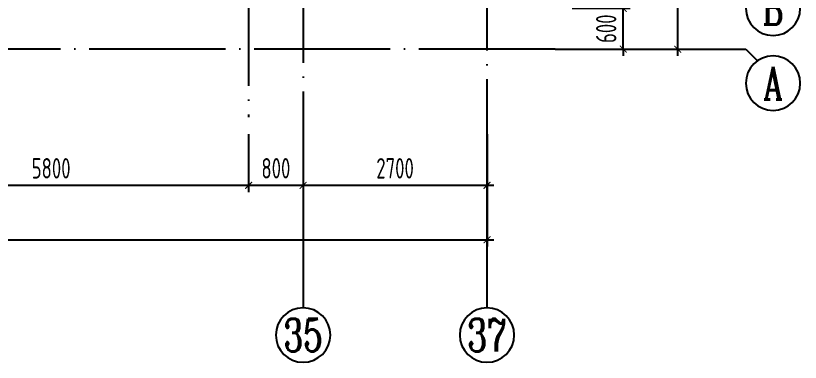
# Model space of a CAD drawing. Extents: x -812054 to 22247, y -644080 to 1003627.
# Drawn here: x -437176 to -425656, y -154781 to -149689 of the extents above; entities that cross this region are included whole.
import ezdxf
from ezdxf.enums import TextEntityAlignment as Align

# ---------------------------------------------------------------- set-up
doc = ezdxf.new("R2010")
doc.units = 0
doc.header["$LTSCALE"] = 1000
doc.linetypes.add('DOTE', pattern=[2.42, 2, -0.2, 0.02, -0.2])
doc.layers.get('0').update_dxf_attribs({"linetype": 'CONTINUOUS'})
doc.layers.get('DEFPOINTS').update_dxf_attribs({"linetype": 'CONTINUOUS'})
for name, color, linetype in [('A-AXIS', 1, 'CONTINUOUS'), ('A-DOTE', 10, 'DOTE'), ('AXIS_NUM', 7, 'CONTINUOUS'), ('S-Y一般标注', 3, 'CONTINUOUS')]:
    doc.layers.add(name, color=color, linetype=linetype)
doc.styles.add('TSSD_Axis', font='complex.shx', dxfattribs={"width": 0.7, "bigfont": 'hztxt.shx'})
doc.styles.add('TSSD_DIMENSION', font='Tssdeng.shx', dxfattribs={"width": 0.7, "bigfont": 'tssdchn.shx'})
doc.dimstyles.new('TSSD_100_100', dxfattribs={"dimtxt": 300, "dimasz": 100, "dimexe": 100, "dimexo": 250, "dimgap": 100, "dimtad": 1, "dimdec": 0, "dimzin": 0, "dimdsep": 46, "dimtxsty": 'TSSD_DIMENSION', "dimblk": 'ARCHTICK', "dimcen": 0, "dimdle": 100, "dimclrt": 7, "dimadec": 0, "dimazin": 0, "dimtfac": 1, "dimtdec": 0, "dimtix": 1, "dimtmove": 2, "dimatfit": 3, "dimldrblk": 'ARCHTICK', "dimfxl": 1, "dimtolj": 1, "dimtzin": 0, "dimarcsym": 0})

# ---------------------------------------------------------------- blocks, each defined once
blk = doc.blocks.new('_ArchTick')
at = {"color": 0, "linetype": 'ByBlock', "const_width": 0.15}
blk.add_lwpolyline([(-0.5, -0.5), (0.5, 0.5)], dxfattribs=at)
blk = doc.blocks.new('*D387')
at = {"layer": 'DEFPOINTS', "color": 0, "transparency": 16777216}
for p in [(248839, 64104), (254639, 64104), (254639, 63104)]:
    blk.add_point(p, dxfattribs=at)
at = {"layer": 'S-Y一般标注', "color": 0, "lineweight": -2, "transparency": 16777216}
for p, q in [((248839, 63854), (248839, 63004)), ((254639, 63854), (254639, 63004)), ((248739, 63104), (254739, 63104))]:
    blk.add_line(p, q, dxfattribs=at)
at = {"layer": 'S-Y一般标注', "color": 0, "lineweight": -2, "transparency": 16777216, "xscale": 100, "yscale": 100, "zscale": 100, "rotation": 180}
blk.add_blockref('_ArchTick', (248839, 63104), dxfattribs=at)
at = {"layer": 'S-Y一般标注', "color": 0, "lineweight": -2, "transparency": 16777216, "xscale": 100, "yscale": 100, "zscale": 100}
blk.add_blockref('_ArchTick', (254639, 63104), dxfattribs=at)
at = {"layer": 'S-Y一般标注', "color": 7, "transparency": 16777216, "insert": (251739, 63354), "char_height": 300, "attachment_point": 5, "style": 'TSSD_DIMENSION'}
blk.add_mtext('\\A1;5800', dxfattribs=at)
blk = doc.blocks.new('ts_axno')
at = {"color": 0, "linetype": 'ByBlock', "lineweight": -2}
blk.add_circle((0, 0), 0.5, dxfattribs=at)
at = {"color": 0, "linetype": 'ByBlock', "lineweight": -2, "style": 'TSSD_Axis', "width": 0.7}
blk.add_attdef('A', text='', height=0.6, dxfattribs=at).set_placement((0, 0), align=Align.MIDDLE_CENTER)
blk = doc.blocks.new('*D388')
at = {"layer": 'DEFPOINTS', "color": 0, "transparency": 16777216}
for p in [(254639, 64104), (255439, 64104), (255439, 63104)]:
    blk.add_point(p, dxfattribs=at)
at = {"layer": 'S-Y一般标注', "color": 0, "lineweight": -2, "transparency": 16777216}
for p, q in [((254639, 63854), (254639, 63004)), ((255439, 63854), (255439, 63004)), ((254539, 63104), (255539, 63104))]:
    blk.add_line(p, q, dxfattribs=at)
at = {"layer": 'S-Y一般标注', "color": 0, "lineweight": -2, "transparency": 16777216, "xscale": 100, "yscale": 100, "zscale": 100, "rotation": 180}
blk.add_blockref('_ArchTick', (254639, 63104), dxfattribs=at)
at = {"layer": 'S-Y一般标注', "color": 0, "lineweight": -2, "transparency": 16777216, "xscale": 100, "yscale": 100, "zscale": 100}
blk.add_blockref('_ArchTick', (255439, 63104), dxfattribs=at)
at = {"layer": 'S-Y一般标注', "color": 7, "transparency": 16777216, "insert": (255039, 63354), "char_height": 300, "attachment_point": 5, "style": 'TSSD_DIMENSION'}
blk.add_mtext('\\A1;800', dxfattribs=at)
blk = doc.blocks.new('*D389')
at = {"layer": 'DEFPOINTS', "color": 0, "transparency": 16777216}
for p in [(255439, 64104), (258139, 64104), (258139, 63104)]:
    blk.add_point(p, dxfattribs=at)
at = {"layer": 'S-Y一般标注', "color": 0, "lineweight": -2, "transparency": 16777216}
for p, q in [((255439, 63854), (255439, 63004)), ((258139, 63854), (258139, 63004)), ((255339, 63104), (258239, 63104))]:
    blk.add_line(p, q, dxfattribs=at)
at = {"layer": 'S-Y一般标注', "color": 0, "lineweight": -2, "transparency": 16777216, "xscale": 100, "yscale": 100, "zscale": 100, "rotation": 180}
blk.add_blockref('_ArchTick', (255439, 63104), dxfattribs=at)
at = {"layer": 'S-Y一般标注', "color": 0, "lineweight": -2, "transparency": 16777216, "xscale": 100, "yscale": 100, "zscale": 100}
blk.add_blockref('_ArchTick', (258139, 63104), dxfattribs=at)
at = {"layer": 'S-Y一般标注', "color": 7, "transparency": 16777216, "insert": (256789, 63354), "char_height": 300, "attachment_point": 5, "style": 'TSSD_DIMENSION'}
blk.add_mtext('\\A1;2700', dxfattribs=at)
blk = doc.blocks.new('*D390')
at = {"layer": 'DEFPOINTS', "color": 0, "transparency": 16777216}
for p in [(208139, 64104), (258139, 64104), (258139, 62304)]:
    blk.add_point(p, dxfattribs=at)
at = {"layer": 'S-Y一般标注', "color": 0, "lineweight": -2, "transparency": 16777216}
for p, q in [((208139, 63854), (208139, 62204)), ((258139, 63854), (258139, 62204)), ((208039, 62304), (258239, 62304))]:
    blk.add_line(p, q, dxfattribs=at)
at = {"layer": 'S-Y一般标注', "color": 0, "lineweight": -2, "transparency": 16777216, "xscale": 100, "yscale": 100, "zscale": 100, "rotation": 180}
blk.add_blockref('_ArchTick', (208139, 62304), dxfattribs=at)
at = {"layer": 'S-Y一般标注', "color": 0, "lineweight": -2, "transparency": 16777216, "xscale": 100, "yscale": 100, "zscale": 100}
blk.add_blockref('_ArchTick', (258139, 62304), dxfattribs=at)
at = {"layer": 'S-Y一般标注', "color": 7, "transparency": 16777216, "insert": (233139, 62554), "char_height": 300, "attachment_point": 5, "style": 'TSSD_DIMENSION'}
blk.add_mtext('\\A1;50000', dxfattribs=at)
blk = doc.blocks.new('*D395')
at = {"layer": 'DEFPOINTS', "color": 0, "transparency": 16777216}
for p in [(259139, 65704), (260139, 65704), (259139, 65104)]:
    blk.add_point(p, dxfattribs=at)
at = {"layer": 'S-Y一般标注', "color": 0, "lineweight": -2, "transparency": 16777216}
for p, q in [((260139, 65704), (260139, 65804)), ((259389, 65704), (260239, 65704)), ((260139, 65104), (260139, 65704)), ((259389, 65104), (260239, 65104)), ((260139, 65104), (260139, 65004))]:
    blk.add_line(p, q, dxfattribs=at)
at = {"layer": 'S-Y一般标注', "color": 0, "lineweight": -2, "transparency": 16777216, "xscale": 100, "yscale": 100, "zscale": 100}
for p, rotation in [((260139, 65704), 270), ((260139, 65104), 90)]:
    blk.add_blockref('_ArchTick', p, dxfattribs=dict(at, rotation=rotation))
at = {"layer": 'S-Y一般标注', "color": 7, "transparency": 16777216, "insert": (259889, 65404), "char_height": 300, "attachment_point": 5, "rotation": 90, "style": 'TSSD_DIMENSION'}
blk.add_mtext('\\A1;600', dxfattribs=at)
blk = doc.blocks.new('*D401')
at = {"layer": 'DEFPOINTS', "color": 0, "transparency": 16777216}
for p in [(259139, 80604), (260939, 80604), (259139, 65104)]:
    blk.add_point(p, dxfattribs=at)
at = {"layer": 'S-Y一般标注', "color": 0, "lineweight": -2, "transparency": 16777216}
for p, q in [((260939, 65004), (260939, 80704)), ((259389, 80604), (261039, 80604)), ((259389, 65104), (261039, 65104))]:
    blk.add_line(p, q, dxfattribs=at)
at = {"layer": 'S-Y一般标注', "color": 0, "lineweight": -2, "transparency": 16777216, "xscale": 100, "yscale": 100, "zscale": 100}
for p, rotation in [((260939, 80604), 90), ((260939, 65104), 270)]:
    blk.add_blockref('_ArchTick', p, dxfattribs=dict(at, rotation=rotation))
at = {"layer": 'S-Y一般标注', "color": 7, "transparency": 16777216, "insert": (260689, 72854), "char_height": 300, "attachment_point": 5, "rotation": 90, "style": 'TSSD_DIMENSION'}
blk.add_mtext('\\A1;15500', dxfattribs=at)
blk = doc.blocks.new('20210812.03353967')
at = {"layer": 'A-AXIS'}
for p, q in [((-163570.9, -59652.1), (-160770.9, -59652.1)), ((-160770.9, -59652.1), (-160599.3, -59823.7)), ((-167270.9, -60652.1), (-167270.9, -63452.1)), ((-164570.9, -60652.1), (-164570.9, -63452.1))]:
    blk.add_line(p, q, dxfattribs=at)
at = {"layer": 'A-DOTE'}
for p, q in [((-164570.9, -43152.1), (-164570.9, -60652.1)), ((-168070.9, -53352.1), (-168070.9, -60652.1)), ((-167270.9, -57852.1), (-167270.9, -60652.1)), ((-163570.9, -59652.1), (-216570.9, -59652.1))]:
    blk.add_line(p, q, dxfattribs=at)
at = {"layer": 'A-AXIS'}
ref = blk.add_blockref('ts_axno', (-160370.9, -59052.1), dxfattribs=dict(at, xscale=-800, yscale=800, zscale=800))
ref.add_attrib('A', 'B', dxfattribs={"layer": 'AXIS_NUM', "height": 480, "style": 'TSSD_Axis', "width": 0.7}).set_placement((-160370.9, -59052.1), align=Align.MIDDLE_CENTER)
ref = blk.add_blockref('ts_axno', (-160370.9, -60152.1), dxfattribs=dict(at, xscale=-800, yscale=800, zscale=800))
ref.add_attrib('F', 'A', dxfattribs={"layer": 'AXIS_NUM', "height": 480, "style": 'TSSD_Axis', "width": 0.7}).set_placement((-160370.9, -60152.1), align=Align.MIDDLE_CENTER)
ref = blk.add_blockref('ts_axno', (-167270.9, -63852.1), dxfattribs=dict(at, xscale=-800, yscale=800, zscale=800, rotation=180))
ref.add_attrib('22', '35', dxfattribs={"layer": 'AXIS_NUM', "height": 480, "style": 'TSSD_Axis', "width": 0.7}).set_placement((-167270.9, -63852.1), align=Align.MIDDLE_CENTER)
ref = blk.add_blockref('ts_axno', (-164570.9, -63852.1), dxfattribs=dict(at, xscale=-800, yscale=800, zscale=800, rotation=180))
ref.add_attrib('23', '37', dxfattribs={"layer": 'AXIS_NUM', "height": 480, "style": 'TSSD_Axis', "width": 0.7}).set_placement((-164570.9, -63852.1), align=Align.MIDDLE_CENTER)
at = {"layer": 'S-Y一般标注'}
for base, p2, picture, middle in [((-161770.9, -44152.1), (-163570.9, -44152.1), '*D401', (-162020.9, -51902.1)), ((-162570.9, -59052.1), (-163570.9, -59052.1), '*D395', (-162820.9, -59352.1))]:
    dim = blk.add_linear_dim(base=base, p1=(-163570.9, -59652.1), p2=p2, angle=90, dimstyle='TSSD_100_100', dxfattribs=at)
    dim.commit()
    dim.dimension.update_dxf_attribs({"geometry": picture, "text_midpoint": middle, "insert": (-422709.7, -124756.3)})
for base, p1, p2, picture, middle in [((-164570.9, -62452.1), (-214570.9, -60652.1), (-164570.9, -60652.1), '*D390', (-189570.9, -62202.1)), ((-168070.9, -61652.1), (-173870.9, -60652.1), (-168070.9, -60652.1), '*D387', (-170970.9, -61402.1)), ((-167270.9, -61652.1), (-168070.9, -60652.1), (-167270.9, -60652.1), '*D388', (-167670.9, -61402.1)), ((-164570.9, -61652.1), (-167270.9, -60652.1), (-164570.9, -60652.1), '*D389', (-165920.9, -61402.1))]:
    dim = blk.add_linear_dim(base=base, p1=p1, p2=p2, dimstyle='TSSD_100_100', dxfattribs=at)
    dim.commit()
    dim.dimension.update_dxf_attribs({"geometry": picture, "text_midpoint": middle, "insert": (-422709.7, -124756.3)})

msp = doc.modelspace()

# ---------------------------------------------------------------- block references
at = {"layer": 'A-DOTE'}
msp.add_blockref('20210812.03353967', (-265685.13, -90528.95), dxfattribs=at)

doc.saveas('drawing.dxf')
